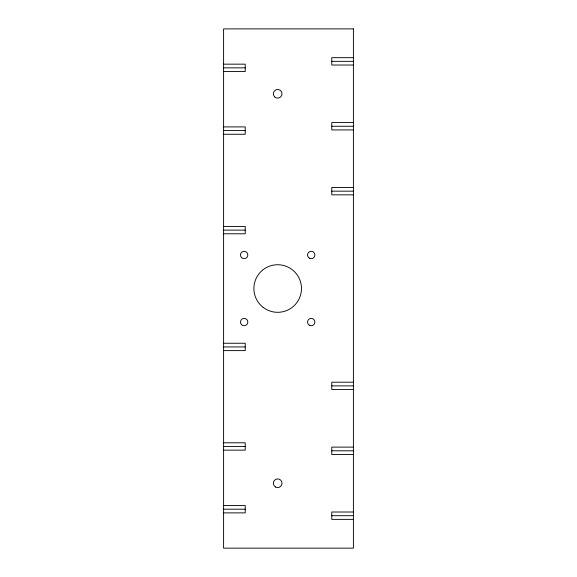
<?xml version="1.0" encoding="UTF-8"?>
<svg xmlns="http://www.w3.org/2000/svg" width="577" height="577" viewBox="0 0 577 577"><rect width="100%" height="100%" fill="white"/><g stroke="black" fill="none" stroke-linecap="round" stroke-linejoin="round"><path stroke-width="0.87" d="M353.405 57.671L331.775 57.671L331.775 65.028L353.405 65.028M331.775 61.35L353.405 61.35M223.595 64.162L245.225 64.162L245.225 71.519L223.595 71.519M223.595 67.841L245.225 67.841M353.405 122.576L331.775 122.576L331.775 129.933L353.405 129.933M331.775 126.255L353.405 126.255M223.595 126.904L245.225 126.904L245.225 134.261L223.595 134.261M223.595 130.582L245.225 130.582M353.405 187.482L331.775 187.482L331.775 194.838L353.405 194.838M331.775 191.16L353.405 191.16M223.595 226.429L245.225 226.429L245.225 233.786L223.595 233.786M223.595 230.108L245.225 230.108M223.595 343.257L245.225 343.257L245.225 350.614L223.595 350.614M223.595 346.936L245.225 346.936M353.405 382.205L331.775 382.205L331.775 389.562L353.405 389.562M331.775 385.883L353.405 385.883M223.595 442.783L245.225 442.783L245.225 450.139L223.595 450.139M223.595 446.461L245.225 446.461M353.405 447.11L331.775 447.11L331.775 454.467L353.405 454.467M331.775 450.788L353.405 450.788M223.595 505.524L245.225 505.524L245.225 512.881L223.595 512.881M223.595 509.202L245.225 509.202M353.405 512.015L331.775 512.015L331.775 519.372L353.405 519.372M331.775 515.694L353.405 515.694M353.405 28.893L223.595 28.893L223.595 548.15L353.405 548.15L353.405 28.85M275.517 486.988A4.327 4.327 0 0 0 282.009 483.245A4.327 4.327 0 0 0 275.517 479.494A4.327 4.327 0 0 0 275.517 486.988M274.623 96.857A4.327 4.327 0 0 0 281.864 94.924A4.327 4.327 0 0 0 276.563 89.623A4.327 4.327 0 0 0 274.623 96.857M263.227 307.426A23.801 23.801 0 0 0 301.281 291.587A23.801 23.801 0 0 0 268.536 266.552A23.801 23.801 0 0 0 263.227 307.426M309.38 325.24A3.678 3.678 0 0 0 314.898 322.06A3.678 3.678 0 0 0 309.38 318.872A3.678 3.678 0 0 0 309.38 325.24M309.38 258.171A3.678 3.678 0 0 0 314.898 254.984A3.678 3.678 0 0 0 309.38 251.803A3.678 3.678 0 0 0 309.38 258.171M241.547 257.587A3.678 3.678 0 0 0 247.699 255.936A3.678 3.678 0 0 0 243.198 251.435A3.678 3.678 0 0 0 241.547 257.587M241.547 324.656A3.678 3.678 0 0 0 247.699 323.012A3.678 3.678 0 0 0 243.198 318.504A3.678 3.678 0 0 0 241.547 324.656"/></g></svg>
